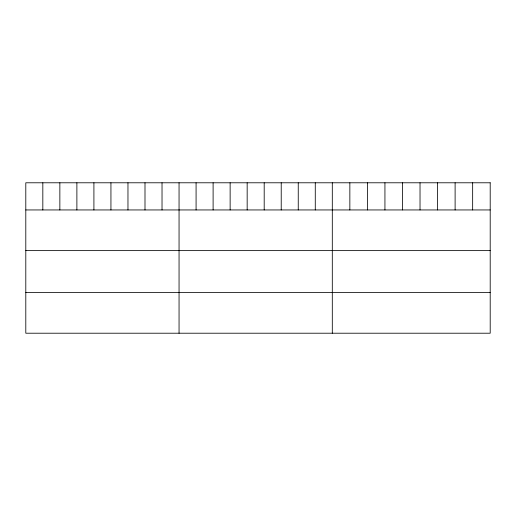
<?xml version="1.0" encoding="UTF-8"?>
<svg xmlns="http://www.w3.org/2000/svg" width="516" height="516" viewBox="0 0 516 516"><rect width="100%" height="100%" fill="white"/><g stroke="black" fill="none" stroke-linecap="round" stroke-linejoin="round"><path stroke-width="0.77" d="M25.8 209.948L490.2 209.948M25.8 250.621L490.2 250.621M25.8 292.533L490.2 292.533M472.656 182.787L472.656 209.948M455.112 182.787L455.112 209.948M437.568 182.787L437.568 209.948M420.024 182.787L420.024 209.948M402.48 182.787L402.48 209.948M384.936 182.787L384.936 209.948M367.392 182.787L367.392 209.948M349.848 182.787L349.848 209.948M332.304 182.787L332.304 333.213M315.276 182.787L315.276 209.948M298.248 182.787L298.248 209.948M281.22 182.787L281.22 209.948M264.192 182.787L264.192 209.948M247.164 182.787L247.164 209.948M230.136 182.787L230.136 209.948M213.108 182.787L213.108 209.948M196.08 182.787L196.08 209.948M179.052 182.787L179.052 333.213M162.024 182.787L162.024 209.948M144.996 182.787L144.996 209.948M127.968 182.787L127.968 209.948M110.94 182.787L110.94 209.948M93.912 182.787L93.912 209.948M76.884 182.787L76.884 209.948M59.856 182.787L59.856 209.948M42.828 182.787L42.828 209.948M490.2 182.787L25.8 182.787L25.8 333.213L490.2 333.213L490.2 182.787"/></g></svg>
